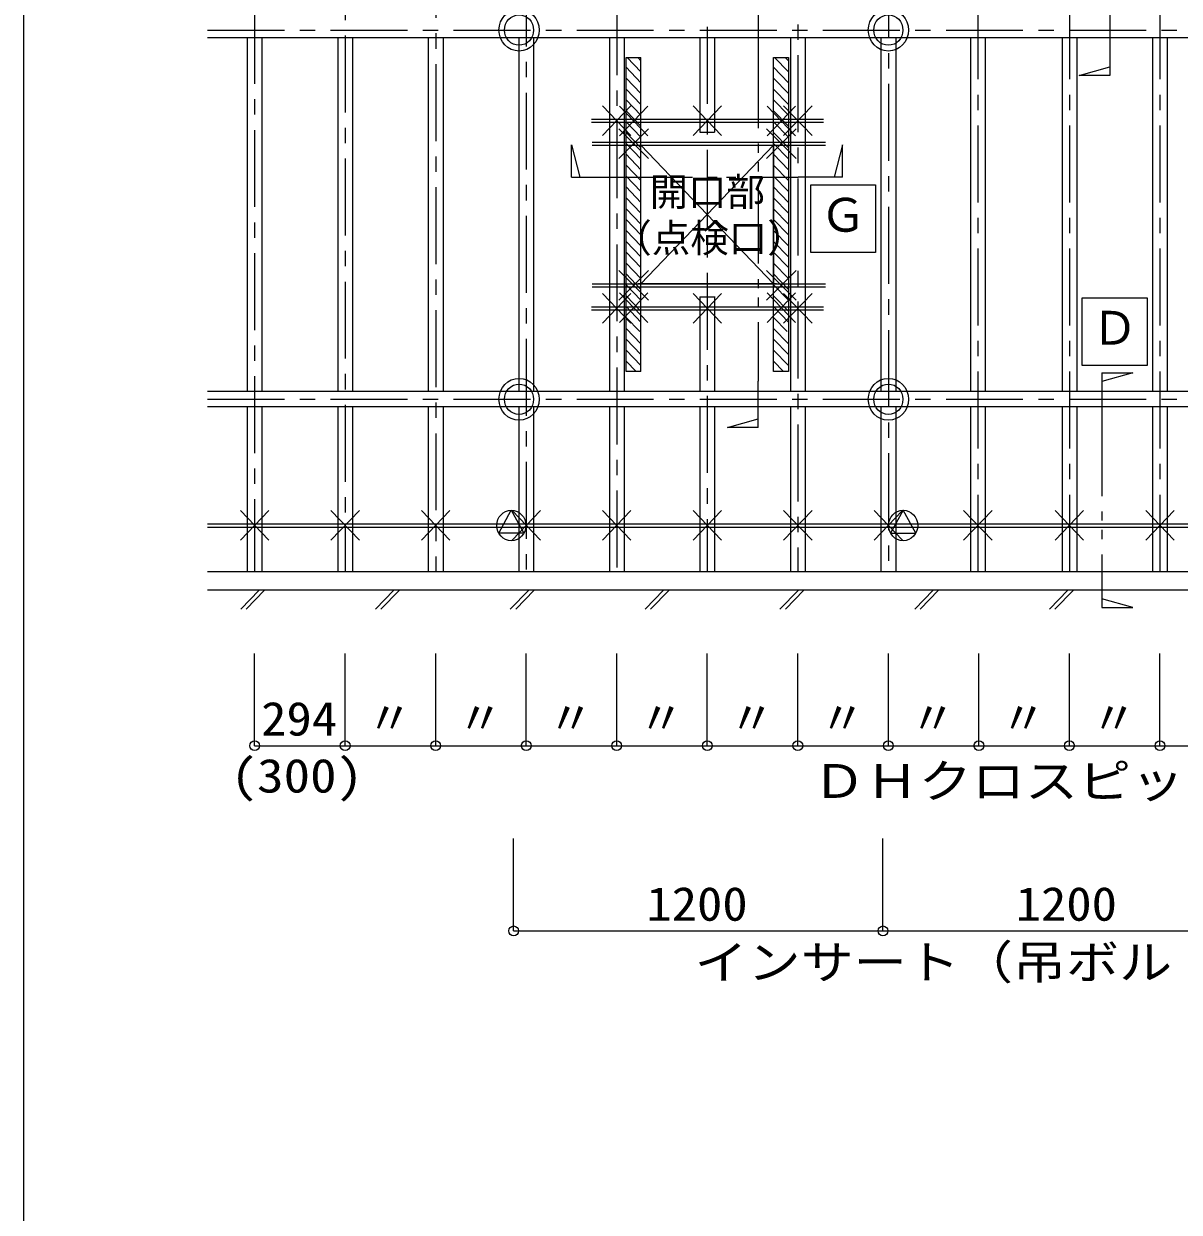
# Model space of a CAD drawing. Units: millimetres on the paper. Extents: x -203 to 207, y -139 to 146.
# Drawn here: x -203.3 to -128.2, y -25.6 to 51.7 of the extents above; entities that cross this region are included whole.
import ezdxf
from ezdxf.enums import TextEntityAlignment as Align

# ---------------------------------------------------------------- set-up
doc = ezdxf.new("R2010")
doc.units = ezdxf.units.MM
doc.linetypes.add('CHAIN1', pattern=[8, 5, -1, 1, -1])
doc.linetypes.add('DOUBLE_CHAIN1', pattern=[8.8, 5, -1, 0.6, -0.6, 0.6, -1])
for name, color, linetype in [('0-0_基本', 134, 'Continuous'), ('0-1_軸組', 134, 'Continuous'), ('0-2_インサート', 134, 'Continuous'), ('0-3_文字', 134, 'Continuous'), ('0-5_仕上', 134, 'Continuous'), ('F-0_図枠', 134, 'Continuous')]:
    doc.layers.add(name, color=color, linetype=linetype)
doc.styles.add('ＭＳ ゴシック', font='')
doc.styles.get('ＭＳ ゴシック').set_extended_font_data('MS Gothic')

msp = doc.modelspace()

# ---------------------------------------------------------------- linework, layer by layer
at = {"layer": '0-0_基本', "color": 2, "linetype": 'CHAIN1'}
for p, q in [((-141.293, 109.071), (-141.293, 16.071)), ((-135.341, 109.071), (-135.341, 16.071)), ((-129.458, 109.071), (-129.458, 16.071)), ((-147.108, 103.771), (-147.108, 16.071)), ((-152.992, 97.629), (-152.992, 16.071)), ((-158.875, 91.486), (-158.875, 16.071)), ((-164.759, 85.344), (-164.759, 16.071)), ((-170.642, 79.201), (-170.642, 16.071)), ((-176.525, 73.059), (-176.525, 16.071)), ((-182.409, 66.916), (-182.409, 16.071)), ((-188.292, 60.774), (-188.292, 16.071)), ((-191.36, 51.271), (-85.999, 51.271)), ((-191.36, 27.271), (-85.999, 27.271))]:
    msp.add_line(p, q, dxfattribs=at)
at = {"layer": '0-0_基本'}
for p, q in [((-165.681, 44.424), (-163.836, 46.351)), ((-165.681, 46.351), (-163.836, 44.424)), ((-159.798, 44.424), (-157.952, 46.351)), ((-159.798, 46.351), (-157.952, 44.424)), ((-153.914, 44.424), (-152.069, 46.351)), ((-153.914, 46.351), (-152.069, 44.424)), ((-164.585, 44.393), (-162.74, 46.32)), ((-164.585, 46.32), (-162.74, 44.393)), ((-154.994, 44.393), (-153.148, 46.32)), ((-154.994, 46.32), (-153.148, 44.393)), ((-166.398, 45.487), (-151.316, 45.487)), ((-166.398, 45.287), (-151.316, 45.287)), ((-164.632, 42.924), (-162.705, 44.851)), ((-164.632, 44.851), (-162.705, 42.924)), ((-155.028, 42.924), (-153.101, 44.851)), ((-155.028, 44.851), (-153.101, 42.924)), ((-166.346, 43.987), (-151.2, 43.987)), ((-166.346, 43.787), (-151.2, 43.787)), ((-164.632, 33.724), (-162.705, 35.651)), ((-164.632, 35.651), (-162.705, 33.724)), ((-155.028, 33.725), (-153.101, 35.651)), ((-155.028, 35.651), (-153.101, 33.725)), ((-166.346, 34.787), (-151.2, 34.787)), ((-166.346, 34.587), (-151.2, 34.587)), ((-165.681, 34.151), (-163.836, 32.224)), ((-165.681, 32.224), (-163.836, 34.151)), ((-164.585, 34.182), (-162.74, 32.255)), ((-164.585, 32.255), (-162.74, 34.182)), ((-159.798, 34.151), (-157.952, 32.224)), ((-159.798, 32.224), (-157.952, 34.151)), ((-154.994, 34.182), (-153.148, 32.255)), ((-154.994, 32.255), (-153.148, 34.182)), ((-153.914, 34.151), (-152.069, 32.224)), ((-153.914, 32.224), (-152.069, 34.151)), ((-166.398, 33.287), (-151.316, 33.287)), ((-166.398, 33.087), (-151.316, 33.087)), ((-189.215, 18.108), (-187.37, 20.035)), ((-189.215, 20.035), (-187.37, 18.108)), ((-183.332, 18.108), (-181.486, 20.035)), ((-183.332, 20.035), (-181.486, 18.108)), ((-177.448, 18.108), (-175.603, 20.035)), ((-177.448, 20.035), (-175.603, 18.108)), ((-171.565, 18.108), (-169.719, 20.035)), ((-171.565, 20.035), (-169.719, 18.108)), ((-165.681, 18.108), (-163.836, 20.035)), ((-165.681, 20.035), (-163.836, 18.108)), ((-159.798, 18.108), (-157.952, 20.035)), ((-159.798, 20.035), (-157.952, 18.108)), ((-153.914, 18.108), (-152.069, 20.035)), ((-153.914, 20.035), (-152.069, 18.108)), ((-148.031, 18.108), (-146.185, 20.035)), ((-148.031, 20.035), (-146.185, 18.108)), ((-142.216, 18.108), (-140.37, 20.035)), ((-142.216, 20.035), (-140.37, 18.108)), ((-136.264, 18.108), (-134.418, 20.035)), ((-136.264, 20.035), (-134.418, 18.108)), ((-130.38, 18.108), (-128.535, 20.035)), ((-130.38, 20.035), (-128.535, 18.108)), ((-191.36, 19.171), (-85.999, 19.171)), ((-191.36, 18.971), (-85.999, 18.971)), ((-189.197, 13.62), (-187.998, 14.871)), ((-188.84, 13.62), (-187.641, 14.871)), ((-180.437, 13.62), (-179.238, 14.871)), ((-180.08, 13.62), (-178.881, 14.871)), ((-171.677, 13.62), (-170.478, 14.871)), ((-171.32, 13.62), (-170.121, 14.871)), ((-162.917, 13.62), (-161.718, 14.871)), ((-162.56, 13.62), (-161.361, 14.871)), ((-154.157, 13.62), (-152.958, 14.871)), ((-153.8, 13.62), (-152.601, 14.871)), ((-145.397, 13.62), (-144.198, 14.871)), ((-145.04, 13.62), (-143.841, 14.871)), ((-136.637, 13.62), (-135.438, 14.871)), ((-136.28, 13.62), (-135.081, 14.871))]:
    msp.add_line(p, q, dxfattribs=at)
for points in [[(-191.36, 16.071), (-85.999, 16.071), (-85.999, 109.071)], [(-84.799, 109.071), (-84.799, 14.871), (-191.36, 14.871)]]:
    msp.add_lwpolyline(points, dxfattribs=at)
at = {"layer": '0-1_軸組'}
for p, q in [((-85.999, 50.771), (-191.36, 50.771)), ((-188.771, 50.771), (-188.771, 27.771)), ((-187.814, 50.771), (-187.814, 27.771)), ((-182.888, 50.771), (-182.888, 27.771)), ((-181.93, 50.771), (-181.93, 27.771)), ((-177.004, 50.771), (-177.004, 27.771)), ((-176.047, 50.771), (-176.047, 27.771)), ((-171.121, 50.771), (-171.121, 27.771)), ((-170.163, 50.771), (-170.163, 27.771)), ((-165.237, 50.771), (-165.237, 27.771)), ((-164.28, 50.771), (-164.28, 27.771)), ((-159.354, 50.771), (-159.354, 44.637)), ((-158.396, 50.771), (-158.396, 44.637)), ((-153.47, 50.771), (-153.47, 27.771)), ((-152.513, 50.771), (-152.513, 27.771)), ((-147.587, 50.771), (-147.587, 27.771)), ((-146.629, 50.771), (-146.629, 27.771)), ((-141.772, 50.771), (-141.772, 27.771)), ((-140.814, 50.771), (-140.814, 27.771)), ((-135.82, 50.771), (-135.82, 27.771)), ((-134.862, 50.771), (-134.862, 27.771)), ((-129.937, 50.771), (-129.937, 27.771)), ((-128.979, 50.771), (-128.979, 27.771)), ((-164.143, 49.487), (-163.185, 49.487)), ((-164.143, 29.087), (-164.143, 49.487)), ((-164.075, 49.487), (-163.185, 48.558)), ((-163.398, 49.487), (-163.185, 49.265)), ((-163.398, 49.487), (-163.185, 49.265)), ((-163.185, 29.087), (-163.185, 49.487)), ((-154.565, 49.487), (-153.607, 49.487)), ((-154.565, 29.087), (-154.565, 49.487)), ((-154.497, 49.487), (-153.607, 48.558)), ((-153.82, 49.487), (-153.607, 49.265)), ((-153.82, 49.487), (-153.607, 49.265)), ((-153.607, 49.487), (-153.607, 29.087)), ((-164.143, 48.851), (-163.185, 47.851)), ((-154.565, 48.851), (-153.607, 47.851)), ((-164.143, 48.144), (-163.185, 47.144)), ((-154.565, 48.144), (-153.607, 47.144)), ((-164.143, 47.437), (-163.185, 46.437)), ((-154.565, 47.437), (-153.607, 46.437)), ((-164.143, 46.73), (-163.185, 45.73)), ((-154.565, 46.73), (-153.607, 45.73)), ((-164.143, 46.023), (-163.185, 45.023)), ((-154.565, 46.023), (-153.607, 45.023)), ((-164.143, 45.315), (-163.185, 44.315)), ((-154.565, 45.315), (-153.607, 44.315)), ((-164.143, 44.608), (-163.185, 43.608)), ((-159.359, 44.637), (-158.396, 44.637)), ((-154.565, 44.608), (-153.607, 43.608)), ((-164.143, 43.901), (-163.185, 42.901)), ((-154.565, 43.901), (-153.607, 42.901)), ((-164.143, 43.194), (-163.185, 42.194)), ((-164.143, 42.487), (-163.185, 41.487)), ((-154.565, 43.194), (-153.607, 42.194)), ((-154.565, 42.487), (-153.607, 41.487)), ((-164.143, 41.78), (-163.185, 40.78)), ((-154.565, 41.78), (-153.607, 40.78)), ((-164.143, 41.073), (-163.185, 40.073)), ((-154.565, 41.073), (-153.607, 40.073)), ((-164.143, 40.366), (-163.185, 39.366)), ((-154.565, 40.366), (-153.607, 39.366)), ((-164.143, 39.659), (-163.185, 38.659)), ((-154.565, 39.659), (-153.607, 38.659)), ((-164.143, 38.952), (-163.185, 37.952)), ((-154.565, 38.952), (-153.607, 37.952)), ((-164.143, 38.244), (-163.185, 37.244)), ((-154.565, 38.244), (-153.607, 37.244)), ((-164.143, 37.537), (-163.185, 36.537)), ((-154.565, 37.537), (-153.607, 36.537)), ((-164.143, 36.83), (-163.185, 35.83)), ((-154.565, 36.83), (-153.607, 35.83)), ((-164.143, 36.123), (-163.185, 35.123)), ((-154.565, 36.123), (-153.607, 35.123)), ((-164.143, 35.416), (-163.185, 34.416)), ((-154.565, 35.416), (-153.607, 34.416)), ((-164.143, 34.709), (-163.185, 33.709)), ((-164.143, 34.002), (-163.185, 33.002)), ((-154.565, 34.709), (-153.607, 33.709)), ((-154.565, 34.002), (-153.607, 33.002)), ((-164.143, 33.295), (-163.185, 32.295)), ((-159.359, 33.937), (-158.359, 33.937)), ((-159.354, 33.937), (-159.354, 27.771)), ((-158.396, 33.937), (-158.396, 27.771)), ((-154.565, 33.295), (-153.607, 32.295)), ((-164.143, 32.588), (-163.266, 31.671)), ((-154.565, 32.588), (-153.687, 31.671)), ((-164.143, 31.88), (-163.185, 30.88)), ((-154.565, 31.88), (-153.607, 30.88)), ((-164.143, 31.173), (-163.185, 30.173)), ((-154.565, 31.173), (-153.607, 30.173)), ((-164.143, 30.466), (-163.185, 29.466)), ((-154.565, 30.466), (-153.607, 29.466)), ((-164.143, 29.759), (-163.5, 29.087)), ((-154.565, 29.759), (-153.921, 29.087)), ((-163.185, 29.087), (-164.143, 29.087)), ((-153.607, 29.087), (-154.565, 29.087)), ((-85.999, 27.771), (-191.36, 27.771)), ((-85.999, 26.771), (-191.36, 26.771)), ((-188.771, 26.771), (-188.771, 16.071)), ((-187.814, 26.771), (-187.814, 16.071)), ((-182.888, 26.771), (-182.888, 16.071)), ((-181.93, 26.771), (-181.93, 16.071)), ((-177.004, 26.771), (-177.004, 16.071)), ((-176.047, 26.771), (-176.047, 16.071)), ((-171.121, 26.771), (-171.121, 16.071)), ((-170.163, 26.771), (-170.163, 16.071)), ((-165.237, 26.771), (-165.237, 16.071)), ((-164.28, 26.771), (-164.28, 16.071)), ((-159.354, 26.771), (-159.354, 16.071)), ((-158.396, 26.771), (-158.396, 16.071)), ((-153.47, 26.771), (-153.47, 16.071)), ((-152.513, 26.771), (-152.513, 16.071)), ((-147.587, 26.771), (-147.587, 16.071)), ((-146.629, 26.771), (-146.629, 16.071)), ((-141.772, 26.771), (-141.772, 16.071)), ((-140.814, 26.771), (-140.814, 16.071)), ((-135.82, 26.771), (-135.82, 16.071)), ((-134.862, 26.771), (-134.862, 16.071)), ((-129.937, 26.771), (-129.937, 16.071)), ((-128.979, 26.771), (-128.979, 16.071))]:
    msp.add_line(p, q, dxfattribs=at)
at = {"layer": '0-2_インサート'}
for p, q in [((-172.431, 18.577), (-171.61, 20.06)), ((-171.61, 20.06), (-170.79, 18.577)), ((-146.15, 20.06), (-146.971, 18.577)), ((-145.33, 18.577), (-146.15, 20.06)), ((-170.79, 18.577), (-172.431, 18.577)), ((-146.971, 18.577), (-145.33, 18.577))]:
    msp.add_line(p, q, dxfattribs=at)
for centre, major_axis in [((-171.108, 51.271), (0, 1.362)), ((-147.108, 51.271), (0, 1.362)), ((-171.108, 51.271), (0, 0.989)), ((-147.108, 51.271), (0, 0.989)), ((-171.108, 27.271), (0, 1.362)), ((-147.108, 27.271), (0, 1.362)), ((-171.108, 27.271), (0, 0.989)), ((-147.108, 27.271), (0, 0.989)), ((-171.61, 19.071), (0, 0.989)), ((-146.15, 19.071), (0, 0.989))]:
    msp.add_ellipse(centre, major_axis=major_axis, ratio=0.95783, dxfattribs=at)
at = {"layer": '0-3_文字'}
for p, q in [((-132.71, 54.598), (-132.71, 48.328)), ((-155.562, 52.888), (-155.562, 49.888)), ((-134.714, 48.328), (-132.71, 48.889)), ((-132.71, 48.328), (-134.714, 48.328)), ((-167.705, 41.715), (-164.831, 41.715)), ((-150.093, 41.715), (-152.967, 41.715)), ((-134.507, 33.858), (-130.292, 33.858)), ((-134.507, 29.458), (-134.507, 33.858)), ((-130.292, 33.858), (-130.292, 29.458)), ((-130.292, 29.458), (-134.507, 29.458)), ((-133.235, 28.983), (-133.235, 25.983)), ((-131.231, 28.983), (-133.235, 28.423)), ((-133.235, 28.983), (-131.231, 28.983)), ((-155.562, 25.442), (-155.562, 28.442)), ((-133.235, 15.591), (-133.235, 13.731)), ((-131.231, 13.731), (-133.235, 14.292)), ((-133.235, 13.731), (-131.231, 13.731)), ((-188.292, 4.754), (-188.292, 10.754)), ((-182.409, 4.754), (-182.409, 10.754)), ((-176.525, 4.754), (-176.525, 10.754)), ((-170.642, 4.754), (-170.642, 10.754)), ((-164.759, 4.754), (-164.759, 10.754)), ((-158.875, 4.754), (-158.875, 10.754)), ((-152.992, 4.754), (-152.992, 10.754)), ((-147.108, 4.754), (-147.108, 10.754)), ((-141.225, 4.754), (-141.225, 10.754)), ((-135.341, 4.754), (-135.341, 10.754)), ((-129.458, 4.754), (-129.458, 10.754)), ((-188.292, 4.754), (-88.273, 4.754)), ((-171.459, -7.28), (-171.459, -1.28)), ((-147.459, -7.28), (-147.459, -1.28)), ((-171.459, -7.28), (-99.459, -7.28))]:
    msp.add_line(p, q, dxfattribs=at)
at = {"layer": '0-3_文字', "color": 2, "linetype": 'DOUBLE_CHAIN1'}
for p, q in [((-155.562, 49.888), (-155.562, 28.442)), ((-164.831, 41.715), (-152.967, 41.715)), ((-133.235, 25.983), (-133.235, 15.591))]:
    msp.add_line(p, q, dxfattribs=at)
at = {"layer": '0-3_文字'}
for points in [[(-167.705, 41.715), (-167.705, 43.808), (-167.168, 41.715)], [(-150.093, 41.715), (-150.093, 43.808), (-150.63, 41.715)], [(-155.562, 25.442), (-157.567, 25.442), (-155.562, 26.003)]]:
    msp.add_lwpolyline(points, dxfattribs=at)
msp.add_lwpolyline([(-147.943, 36.806), (-152.157, 36.806), (-152.157, 41.206), (-147.943, 41.206)], close=True, dxfattribs=at)
for centre in [(-188.292, 4.754), (-182.409, 4.754), (-176.525, 4.754), (-170.642, 4.754), (-164.759, 4.754), (-158.875, 4.754), (-152.992, 4.754), (-147.108, 4.754), (-141.225, 4.754), (-135.341, 4.754), (-129.458, 4.754), (-171.459, -7.28), (-147.459, -7.28)]:
    msp.add_circle(centre, 0.319, dxfattribs=at)
at = {"layer": '0-5_仕上'}
for p, q in [((-163.185, 34.787), (-154.565, 43.787)), ((-163.185, 43.787), (-154.565, 34.787)), ((-163.185, 43.787), (-154.565, 43.787)), ((-163.185, 34.787), (-163.185, 43.787)), ((-154.565, 43.787), (-154.565, 34.787)), ((-154.375, 34.787), (-163.375, 34.787)), ((-154.565, 34.787), (-163.185, 34.787))]:
    msp.add_line(p, q, dxfattribs=at)
at = {"layer": 'F-0_図枠'}
msp.add_line((-203.294, -139.039), (-203.294, 145.961), dxfattribs=at)

# ---------------------------------------------------------------- texts
at = {"layer": '0-3_文字', "style": 'ＭＳ ゴシック'}
for s, height, p in [('開口部', 1.833, (-162.625, 39.287)), ('Ｇ', 2.199, (-151.55, 37.506)), ('（点検口）', 1.833, (-164.981, 36.287)), ('Ｄ', 2.199, (-133.899, 30.158)), ('〃', 2.199, (-181.021, 4.81)), ('〃', 2.199, (-175.137, 4.81)), ('〃', 2.199, (-169.254, 4.81)), ('〃', 2.199, (-163.37, 4.81)), ('〃', 2.199, (-157.487, 4.81)), ('〃', 2.199, (-151.603, 4.81)), ('〃', 2.199, (-145.72, 4.81)), ('〃', 2.199, (-139.837, 4.81)), ('〃', 2.199, (-133.953, 4.81))]:
    msp.add_text(s, height=height, dxfattribs=at).set_placement(p, align=Align.BOTTOM_LEFT)
for s, width, p in [('294', 1.1, (-187.869, 4.754)), ('(300)', 1.15, (-189.849, 1.051)), ('ＤＨクロスピッチ', 1.15, (-152.033, 0.703)), ('1200', 1.1, (-162.834, -7.28)), ('1200', 1.1, (-138.834, -7.28)), ('インサート（吊ボルト）ピッチ', 1.15, (-159.709, -11.075))]:
    msp.add_text(s, height=2.199, dxfattribs=dict(at, width=width)).set_placement(p, align=Align.BOTTOM_LEFT)

doc.saveas('drawing.dxf')
